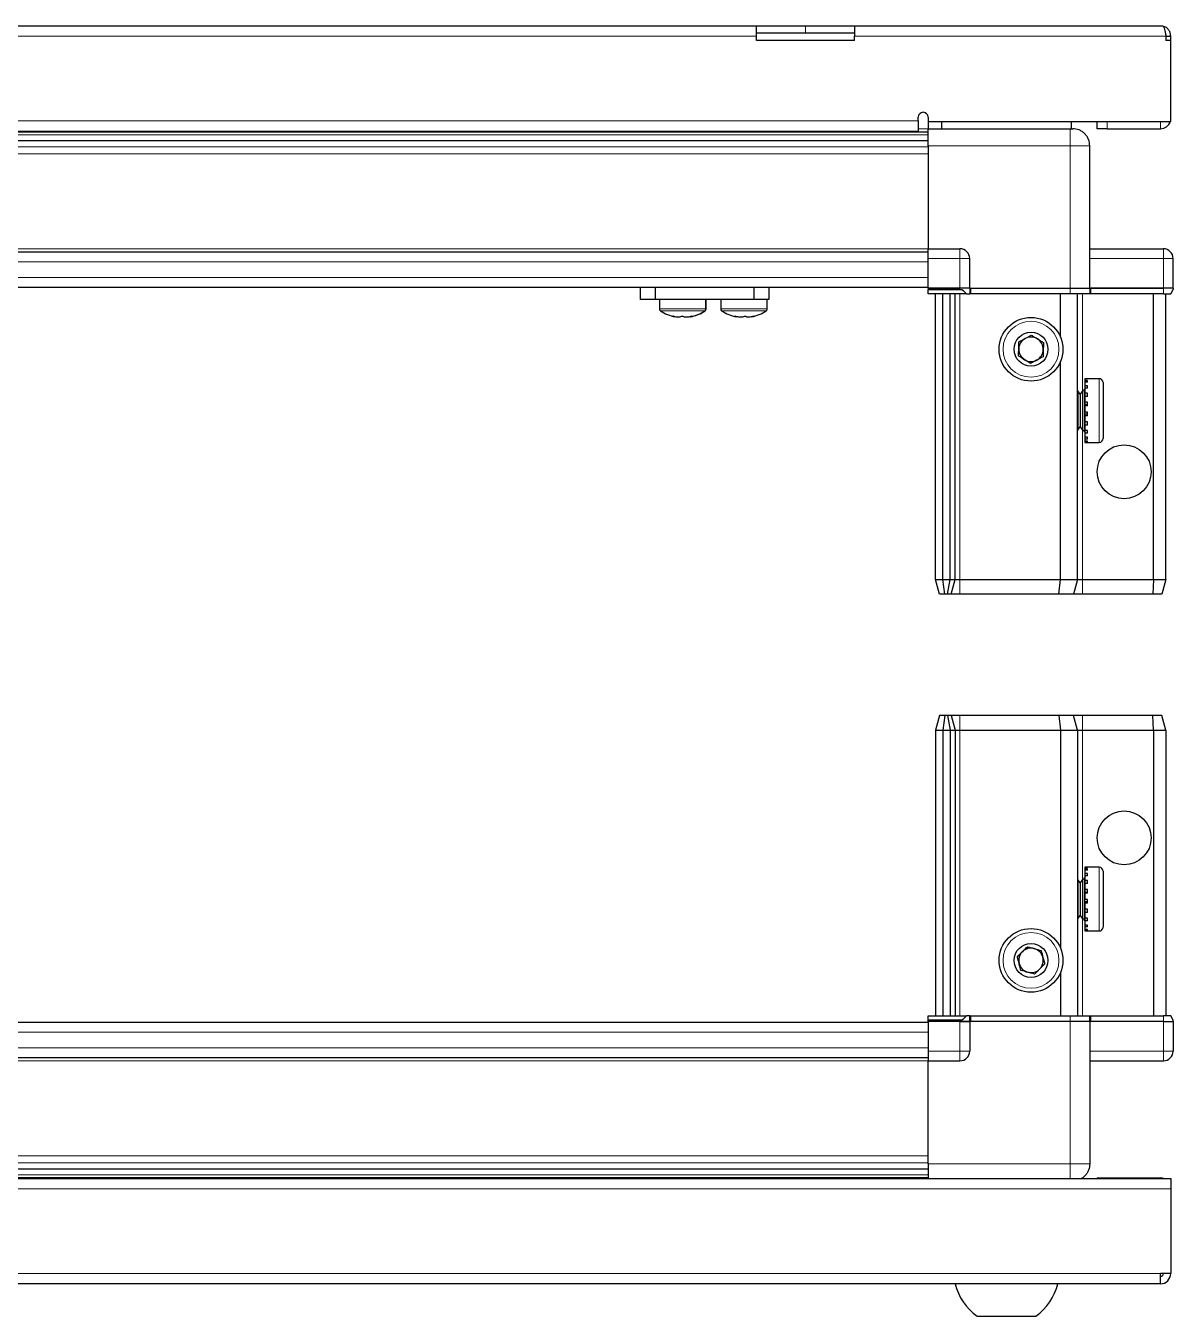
# Model space of a CAD drawing. Header units: millimetres. Extents: x 1021 to 2453, y 561 to 1443.
# Drawn here: x 1310.6 to 1544.6, y 561.2 to 824.5 of the extents above; entities that cross this region are included whole.
import ezdxf

# ---------------------------------------------------------------- set-up
doc = ezdxf.new("R2010")
doc.units = ezdxf.units.MM

msp = doc.modelspace()

# ---------------------------------------------------------------- linework, layer by layer
at = {"color": 7, "linetype": 'Continuous', "lineweight": 25}
for p, q in [((1229.63, 824.52), (1459.63, 824.52)), ((1459.63, 822.42), (1459.63, 824.52)), ((1459.63, 824.52), (1469.63, 824.52)), ((1469.63, 824.52), (1479.63, 824.52)), ((1479.63, 824.52), (1542.53, 824.52)), ((1479.63, 824.52), (1479.63, 822.42)), ((1469.63, 823.02), (1459.63, 823.02)), ((1459.63, 821.52), (1459.63, 822.42)), ((1479.63, 821.52), (1459.63, 821.52)), ((1479.63, 823.02), (1469.63, 823.02)), ((1479.63, 821.52), (1479.63, 822.42)), ((1543.13, 822.42), (1543.13, 821.52)), ((1543.13, 822.42), (1544.13, 822.42)), ((1544.13, 821.52), (1543.13, 821.52)), ((1544.13, 821.52), (1544.13, 822.42)), ((1544.13, 805.02), (1544.13, 821.52)), ((1492.63, 805.12), (1492.63, 805.87)), ((1494.63, 805.87), (1494.63, 805.02)), ((1492.63, 805.12), (1492.63, 803.02)), ((1494.63, 805.02), (1544.13, 805.02)), ((1494.63, 805.02), (1494.63, 803.52)), ((1494.63, 803.52), (1523.63, 803.52)), ((1497.38, 805.02), (1497.38, 803.52)), ((1523.88, 803.52), (1523.88, 805.02)), ((1529.13, 803.52), (1529.13, 805.02)), ((1531.13, 803.52), (1529.13, 803.52)), ((1531.13, 803.52), (1542.03, 803.52)), ((1494.63, 801.08), (1194.63, 801.08)), ((1494.63, 801.04), (1194.63, 801.04)), ((1196.63, 803.02), (1492.63, 803.02)), ((1220.75, 802.87), (1468.51, 802.87)), ((1463.13, 803.02), (1463.13, 802.87)), ((1463.24, 803.02), (1463.24, 802.87)), ((1463.42, 803.02), (1463.42, 802.87)), ((1463.93, 803.02), (1463.93, 802.87)), ((1464.32, 803.02), (1464.32, 802.87)), ((1465.18, 803.02), (1465.18, 802.87)), ((1465.74, 803.02), (1465.74, 802.87)), ((1466.86, 803.02), (1466.86, 802.87)), ((1467.54, 803.02), (1467.54, 802.87)), ((1468.51, 802.87), (1468.81, 802.87)), ((1468.81, 803.02), (1468.81, 802.87)), ((1468.81, 802.87), (1468.82, 802.87)), ((1468.82, 802.87), (1469.55, 802.87)), ((1469.07, 803.02), (1469.07, 802.87)), ((1469.55, 803.02), (1469.55, 802.87)), ((1469.55, 802.87), (1470.84, 802.87)), ((1470.75, 802.87), (1494.63, 802.87)), ((1470.84, 803.02), (1470.84, 802.87)), ((1470.94, 803.02), (1470.94, 802.87)), ((1471.56, 803.02), (1471.56, 802.87)), ((1472.76, 803.02), (1472.76, 802.87)), ((1473.38, 803.02), (1473.38, 802.87)), ((1474.36, 803.02), (1474.36, 802.87)), ((1474.84, 803.02), (1474.84, 802.87)), ((1475.51, 803.02), (1475.51, 802.87)), ((1475.79, 803.02), (1475.79, 802.87)), ((1476.08, 803.02), (1476.08, 802.87)), ((1476.13, 802.87), (1476.13, 803.02)), ((1476.13, 803.02), (1476.13, 802.87)), ((1494.63, 800.02), (1494.63, 779.02)), ((1527.63, 771.02), (1527.63, 800.02)), ((1194.63, 778.37), (1494.63, 778.37)), ((1494.63, 779.02), (1501.13, 779.02)), ((1494.63, 777.02), (1494.63, 779.02)), ((1494.63, 771.02), (1494.63, 777.02)), ((1503.13, 771.02), (1503.13, 777.02)), ((1527.63, 779.02), (1542.63, 779.02)), ((1544.63, 771.02), (1544.63, 777.02)), ((1194.63, 771.17), (1494.63, 771.17)), ((1435.98, 768.67), (1435.98, 771.17)), ((1438.98, 771.17), (1438.98, 768.67)), ((1459.18, 768.67), (1459.18, 771.17)), ((1462.18, 771.17), (1462.18, 768.67)), ((1494.63, 771.02), (1501.13, 771.02)), ((1494.63, 771.02), (1494.63, 770.69)), ((1494.63, 771.02), (1494.63, 771.02)), ((1501.13, 771.02), (1494.63, 771.02)), ((1494.63, 769.82), (1494.63, 770.69)), ((1494.63, 770.69), (1494.63, 770.69)), ((1494.63, 770.69), (1501.13, 770.69)), ((1502.45, 769.82), (1494.63, 769.82)), ((1496.13, 711.52), (1496.13, 769.82)), ((1497.63, 711.52), (1497.63, 769.82)), ((1499.13, 711.52), (1499.13, 769.82)), ((1500.13, 711.52), (1500.13, 769.82)), ((1503.13, 771.02), (1501.13, 771.02)), ((1502.45, 769.82), (1503.13, 769.82)), ((1503.13, 771.02), (1503.13, 769.82)), ((1503.13, 771.02), (1503.33, 771.02)), ((1503.33, 769.82), (1503.13, 769.82)), ((1503.33, 771.02), (1523.63, 771.02)), ((1523.63, 769.82), (1503.33, 769.82)), ((1521.63, 761.02), (1521.63, 769.82)), ((1523.63, 771.02), (1527.63, 771.02)), ((1527.63, 769.82), (1523.63, 769.82)), ((1525.13, 711.52), (1525.13, 769.82)), ((1527.63, 771.02), (1527.63, 769.82)), ((1527.63, 771.02), (1527.83, 771.02)), ((1527.83, 769.82), (1527.63, 769.82)), ((1527.83, 771.02), (1542.63, 771.02)), ((1542.63, 771.02), (1527.83, 771.02)), ((1542.63, 769.82), (1527.83, 769.82)), ((1540.63, 711.52), (1540.63, 769.82)), ((1544.63, 771.02), (1542.63, 771.02)), ((1542.63, 769.82), (1544.13, 769.82)), ((1543.13, 711.52), (1543.13, 769.82)), ((1544.13, 769.82), (1544.63, 770.69)), ((1544.63, 771.02), (1544.63, 770.69)), ((1438.98, 768.67), (1435.98, 768.67)), ((1459.18, 768.67), (1438.98, 768.67)), ((1439.83, 768.67), (1439.83, 766.76)), ((1449.33, 766.76), (1449.33, 768.67)), ((1449.38, 766.76), (1449.38, 768.67)), ((1452.33, 768.67), (1452.33, 766.76)), ((1462.18, 768.67), (1459.18, 768.67)), ((1461.83, 766.76), (1461.83, 768.67)), ((1521.63, 711.52), (1521.63, 756.02)), ((1526.63, 750.42), (1526.53, 750.42)), ((1526.53, 750.42), (1526.53, 741.62)), ((1529.53, 752.52), (1526.63, 752.52)), ((1526.63, 752.52), (1526.63, 752.51)), ((1527.13, 752.51), (1526.63, 752.51)), ((1526.63, 752.51), (1526.63, 752.43)), ((1526.63, 752.43), (1526.63, 752.09)), ((1527.13, 752.43), (1526.63, 752.43)), ((1527.13, 752.09), (1526.63, 752.09)), ((1526.63, 752.09), (1526.63, 751.78)), ((1526.63, 751.78), (1526.63, 751.07)), ((1527.13, 751.78), (1526.63, 751.78)), ((1527.13, 751.07), (1526.63, 751.07)), ((1526.63, 751.07), (1526.63, 750.57)), ((1526.63, 750.57), (1526.63, 749.55)), ((1527.13, 750.57), (1526.63, 750.57)), ((1527.13, 752.43), (1527.13, 752.51)), ((1527.13, 751.78), (1527.13, 752.09)), ((1527.13, 750.57), (1527.13, 751.07)), ((1530.33, 751.72), (1530.33, 750.23)), ((1525.16, 750.02), (1525.13, 750.02)), ((1525.65, 749.33), (1525.16, 750.02)), ((1525.16, 750.02), (1525.16, 748.98)), ((1525.16, 748.98), (1525.16, 742.02)), ((1526.13, 750.02), (1525.65, 749.33)), ((1525.65, 749.33), (1525.65, 748.47)), ((1525.65, 748.47), (1525.65, 742.71)), ((1526.13, 750.02), (1526.13, 748.98)), ((1526.13, 748.98), (1526.13, 742.02)), ((1527.13, 749.55), (1526.63, 749.55)), ((1526.63, 749.55), (1526.63, 748.91)), ((1526.63, 748.91), (1526.63, 747.7)), ((1527.13, 748.91), (1526.63, 748.91)), ((1527.13, 748.91), (1527.13, 749.55)), ((1530.33, 750.23), (1530.33, 740.32)), ((1527.13, 747.7), (1526.63, 747.7)), ((1526.63, 747.7), (1526.63, 747.15)), ((1527.13, 747.15), (1526.63, 747.15)), ((1526.63, 746.97), (1526.63, 745.67)), ((1527.13, 746.97), (1526.63, 746.97)), ((1527.13, 745.67), (1526.63, 745.67)), ((1527.13, 745.29), (1526.63, 745.29)), ((1526.63, 745.29), (1526.63, 744.94)), ((1527.13, 746.97), (1527.13, 747.7)), ((1527.13, 744.94), (1527.13, 745.67)), ((1525.16, 742.02), (1525.65, 742.71)), ((1525.65, 742.71), (1526.13, 742.02)), ((1527.13, 744.94), (1526.63, 744.94)), ((1526.63, 744.94), (1526.63, 743.68)), ((1527.13, 743.68), (1526.63, 743.68)), ((1526.63, 743.68), (1526.63, 743.01)), ((1526.63, 743.01), (1526.63, 741.92)), ((1527.13, 743.01), (1526.63, 743.01)), ((1527.13, 743.01), (1527.13, 743.68)), ((1525.13, 742.02), (1525.16, 742.02)), ((1526.53, 741.62), (1526.63, 741.62)), ((1527.13, 741.92), (1526.63, 741.92)), ((1526.63, 741.92), (1526.63, 741.38)), ((1526.63, 741.38), (1526.63, 740.57)), ((1527.13, 741.38), (1526.63, 741.38)), ((1527.13, 740.57), (1526.63, 740.57)), ((1526.63, 740.57), (1526.63, 740.2)), ((1526.63, 740.2), (1526.63, 739.74)), ((1527.13, 740.2), (1526.63, 740.2)), ((1527.13, 741.38), (1527.13, 741.92)), ((1527.13, 740.2), (1527.13, 740.57)), ((1527.13, 739.74), (1526.63, 739.74)), ((1526.63, 739.74), (1526.63, 739.59)), ((1526.63, 739.59), (1526.63, 739.52)), ((1527.13, 739.59), (1526.63, 739.59)), ((1526.63, 739.52), (1529.53, 739.52)), ((1527.13, 739.59), (1527.13, 739.74)), ((1496.13, 711.52), (1497.63, 711.52)), ((1496.93, 708.52), (1496.13, 711.52)), ((1498.08, 708.52), (1497.63, 711.52)), ((1497.63, 711.52), (1499.13, 711.52)), ((1498.58, 708.52), (1499.13, 711.52)), ((1499.13, 711.52), (1500.13, 711.52)), ((1499.33, 708.52), (1500.13, 711.52)), ((1500.13, 711.52), (1501.13, 711.52)), ((1501.13, 711.52), (1521.63, 711.52)), ((1521.3, 708.52), (1521.63, 711.52)), ((1521.63, 711.52), (1525.13, 711.52)), ((1525.13, 711.52), (1524.33, 708.52)), ((1525.13, 711.52), (1526.13, 711.52)), ((1526.13, 711.52), (1540.63, 711.52)), ((1540.63, 711.52), (1540.47, 708.52)), ((1540.63, 711.52), (1543.13, 711.52)), ((1543.13, 711.52), (1542.33, 708.52)), ((1498.08, 708.52), (1496.93, 708.52)), ((1498.58, 708.52), (1498.08, 708.52)), ((1499.33, 708.52), (1498.58, 708.52)), ((1501.13, 708.52), (1499.33, 708.52)), ((1521.3, 708.52), (1501.13, 708.52)), ((1524.33, 708.52), (1521.3, 708.52)), ((1526.13, 708.52), (1524.33, 708.52)), ((1540.47, 708.52), (1526.13, 708.52)), ((1542.33, 708.52), (1540.47, 708.52)), ((1496.93, 683.82), (1496.13, 680.82)), ((1498.08, 683.82), (1496.93, 683.82)), ((1498.08, 683.82), (1497.63, 680.82)), ((1498.58, 683.82), (1498.08, 683.82)), ((1498.58, 683.82), (1499.13, 680.82)), ((1499.33, 683.82), (1498.58, 683.82)), ((1499.33, 683.82), (1500.13, 680.82)), ((1501.13, 683.82), (1499.33, 683.82)), ((1521.3, 683.82), (1501.13, 683.82)), ((1521.3, 683.82), (1521.63, 680.82)), ((1524.33, 683.82), (1521.3, 683.82)), ((1525.13, 680.82), (1524.33, 683.82)), ((1526.13, 683.82), (1524.33, 683.82)), ((1540.47, 683.82), (1526.13, 683.82)), ((1540.63, 680.82), (1540.47, 683.82)), ((1542.33, 683.82), (1540.47, 683.82)), ((1543.13, 680.82), (1542.33, 683.82)), ((1496.13, 680.82), (1497.63, 680.82)), ((1496.13, 680.82), (1496.13, 622.52)), ((1497.63, 680.82), (1499.13, 680.82)), ((1497.63, 680.82), (1497.63, 622.52)), ((1499.13, 680.82), (1500.13, 680.82)), ((1499.13, 680.82), (1499.13, 622.52)), ((1500.13, 680.82), (1500.13, 622.52)), ((1500.13, 680.82), (1501.13, 680.82)), ((1501.13, 680.82), (1521.63, 680.82)), ((1521.63, 680.82), (1521.63, 636.32)), ((1521.63, 680.82), (1525.13, 680.82)), ((1525.13, 680.82), (1525.13, 622.52)), ((1525.13, 680.82), (1526.13, 680.82)), ((1526.13, 680.82), (1540.63, 680.82)), ((1540.63, 680.82), (1540.63, 622.52)), ((1540.63, 680.82), (1543.13, 680.82)), ((1543.13, 680.82), (1543.13, 622.52)), ((1526.63, 650.72), (1526.53, 650.72)), ((1526.53, 650.72), (1526.53, 641.92)), ((1529.53, 652.82), (1526.63, 652.82)), ((1527.13, 652.82), (1526.63, 652.82)), ((1526.63, 652.82), (1526.63, 652.77)), ((1526.63, 652.77), (1526.63, 652.49)), ((1527.13, 652.77), (1526.63, 652.77)), ((1527.13, 652.49), (1526.63, 652.49)), ((1526.63, 652.49), (1526.63, 652.21)), ((1527.13, 652.21), (1526.63, 652.21)), ((1526.63, 652.21), (1526.63, 651.55)), ((1527.13, 651.55), (1526.63, 651.55)), ((1526.63, 651.55), (1526.63, 651.08)), ((1526.63, 651.08), (1526.63, 650.1)), ((1527.13, 651.08), (1526.63, 651.08)), ((1527.13, 652.77), (1527.13, 652.82)), ((1527.13, 652.21), (1527.13, 652.49)), ((1527.13, 651.08), (1527.13, 651.55)), ((1530.33, 652.02), (1530.33, 640.62)), ((1525.16, 650.32), (1525.13, 650.32)), ((1525.65, 649.63), (1525.16, 650.32)), ((1525.16, 650.32), (1525.16, 642.32)), ((1526.13, 650.32), (1525.65, 649.63)), ((1525.65, 649.63), (1525.65, 643.01)), ((1526.13, 650.32), (1526.13, 642.32)), ((1527.13, 650.1), (1526.63, 650.1)), ((1526.63, 650.1), (1526.63, 649.48)), ((1526.63, 649.48), (1526.63, 648.28)), ((1527.13, 649.48), (1526.63, 649.48)), ((1527.13, 648.28), (1526.63, 648.28)), ((1526.63, 648.28), (1526.63, 647.65)), ((1527.13, 649.48), (1527.13, 650.1)), ((1527.13, 647.57), (1527.13, 648.28)), ((1527.13, 647.65), (1526.63, 647.65)), ((1526.63, 647.57), (1526.63, 646.27)), ((1527.13, 647.57), (1526.63, 647.57)), ((1527.13, 646.27), (1526.63, 646.27)), ((1527.13, 645.79), (1526.63, 645.79)), ((1526.63, 645.79), (1526.63, 645.53)), ((1526.63, 645.53), (1526.63, 644.26)), ((1527.13, 645.53), (1526.63, 645.53)), ((1527.13, 645.53), (1527.13, 646.27)), ((1525.16, 642.32), (1525.65, 643.01)), ((1525.65, 643.01), (1526.13, 642.32)), ((1527.13, 644.26), (1526.63, 644.26)), ((1526.63, 644.26), (1526.63, 643.58)), ((1526.63, 643.58), (1526.63, 642.46)), ((1527.13, 643.58), (1526.63, 643.58)), ((1527.13, 642.46), (1526.63, 642.46)), ((1526.63, 642.46), (1526.63, 641.89)), ((1527.13, 643.58), (1527.13, 644.26)), ((1527.13, 641.89), (1527.13, 642.46)), ((1525.13, 642.32), (1525.16, 642.32)), ((1526.53, 641.92), (1526.63, 641.92)), ((1526.63, 641.89), (1526.63, 641.03)), ((1527.13, 641.89), (1526.63, 641.89)), ((1527.13, 641.03), (1526.63, 641.03)), ((1526.63, 641.03), (1526.63, 640.64)), ((1526.63, 640.64), (1526.63, 640.12)), ((1527.13, 640.64), (1526.63, 640.64)), ((1527.13, 640.12), (1526.63, 640.12)), ((1526.63, 640.12), (1526.63, 639.94)), ((1526.63, 639.94), (1526.63, 639.82)), ((1527.13, 639.94), (1526.63, 639.94)), ((1526.63, 639.82), (1529.53, 639.82)), ((1527.13, 640.64), (1527.13, 641.03)), ((1527.13, 639.94), (1527.13, 640.12)), ((1521.63, 631.32), (1521.63, 622.52)), ((1494.63, 621.65), (1494.63, 622.52)), ((1494.63, 622.52), (1502.45, 622.52)), ((1501.13, 621.65), (1494.63, 621.65)), ((1494.63, 621.32), (1494.63, 621.65)), ((1503.13, 622.52), (1502.45, 622.52)), ((1503.13, 621.32), (1503.13, 622.52)), ((1503.13, 622.52), (1503.33, 622.52)), ((1503.33, 622.52), (1523.63, 622.52)), ((1523.63, 622.52), (1527.63, 622.52)), ((1527.63, 621.32), (1527.63, 622.52)), ((1527.63, 622.52), (1527.83, 622.52)), ((1527.83, 622.52), (1542.63, 622.52)), ((1544.13, 622.52), (1542.63, 622.52)), ((1544.63, 621.65), (1544.13, 622.52)), ((1544.63, 621.65), (1544.13, 622.52)), ((1544.63, 621.32), (1544.63, 621.65)), ((1544.63, 621.32), (1544.63, 621.65)), ((1494.63, 621.17), (1194.63, 621.17)), ((1501.13, 621.32), (1494.63, 621.32)), ((1494.63, 621.32), (1494.63, 615.32)), ((1501.13, 621.32), (1503.13, 621.32)), ((1503.13, 621.32), (1501.13, 621.32)), ((1503.33, 621.32), (1503.13, 621.32)), ((1503.13, 621.32), (1503.13, 615.32)), ((1523.63, 621.32), (1503.33, 621.32)), ((1527.63, 621.32), (1523.63, 621.32)), ((1527.83, 621.32), (1527.63, 621.32)), ((1527.63, 621.32), (1527.63, 592.32)), ((1542.63, 621.32), (1527.83, 621.32)), ((1542.63, 621.32), (1544.63, 621.32)), ((1544.63, 621.32), (1544.63, 621.32)), ((1544.63, 621.32), (1544.63, 615.32)), ((1494.63, 613.97), (1194.63, 613.97)), ((1494.63, 615.32), (1494.63, 613.32)), ((1494.63, 613.32), (1501.13, 613.32)), ((1494.63, 592.32), (1494.63, 613.32)), ((1527.63, 613.32), (1542.63, 613.32)), ((1194.63, 591.3), (1494.63, 591.3)), ((1194.63, 591.26), (1494.63, 591.26)), ((1145.13, 589.32), (1544.13, 589.32)), ((1468.51, 589.47), (1220.75, 589.47)), ((1463.13, 589.32), (1463.13, 589.47)), ((1463.3, 589.32), (1463.3, 589.47)), ((1463.51, 589.32), (1463.51, 589.47)), ((1464.07, 589.32), (1464.07, 589.47)), ((1464.49, 589.32), (1464.49, 589.47)), ((1465.39, 589.32), (1465.39, 589.47)), ((1465.97, 589.32), (1465.97, 589.47)), ((1467.12, 589.32), (1467.12, 589.47)), ((1467.81, 589.32), (1467.81, 589.47)), ((1469.09, 589.47), (1468.51, 589.47)), ((1469.09, 589.32), (1469.09, 589.47)), ((1469.1, 589.47), (1469.09, 589.47)), ((1469.83, 589.47), (1469.1, 589.47)), ((1469.27, 589.32), (1469.27, 589.47)), ((1469.77, 589.32), (1469.77, 589.47)), ((1469.83, 589.32), (1469.83, 589.47)), ((1470.75, 589.47), (1469.83, 589.47)), ((1469.83, 589.47), (1469.83, 589.47)), ((1494.63, 589.47), (1470.75, 589.47)), ((1471.12, 589.32), (1471.12, 589.47)), ((1471.83, 589.32), (1471.83, 589.47)), ((1473, 589.32), (1473, 589.47)), ((1473.61, 589.32), (1473.61, 589.47)), ((1474.55, 589.32), (1474.55, 589.47)), ((1475, 589.32), (1475, 589.47)), ((1475.62, 589.32), (1475.62, 589.47)), ((1475.87, 589.32), (1475.87, 589.47)), ((1476.11, 589.32), (1476.11, 589.47)), ((1476.13, 589.32), (1476.13, 589.47)), ((1529.13, 589.42), (1529.13, 589.32)), ((1529.13, 589.42), (1542.03, 589.42)), ((1544.13, 589.32), (1544.13, 587.22)), ((1544.13, 587.22), (1544.13, 569.92)), ((1544.13, 569.92), (1542.03, 569.92)), ((1542.03, 567.82), (1542.03, 569.92)), ((1542.03, 567.82), (1147.23, 567.82)), ((1504.63, 561.22), (1516.63, 561.22))]:
    msp.add_line(p, q, dxfattribs=at)
at = {"color": 8, "linetype": 'Continuous', "lineweight": 18}
for p, q in [((1469.63, 824.52), (1469.63, 823.02)), ((1459.63, 822.42), (1229.63, 822.42)), ((1543.13, 822.42), (1479.63, 822.42)), ((1196.63, 805.12), (1492.63, 805.12)), ((1492.63, 803.52), (1494.63, 803.52)), ((1531.13, 805.02), (1531.13, 803.52)), ((1542.03, 805.02), (1542.03, 803.52)), ((1494.63, 802.28), (1194.63, 802.28)), ((1194.63, 799.84), (1494.63, 799.84)), ((1494.63, 798.42), (1194.63, 798.42)), ((1523.63, 800.02), (1494.63, 800.02)), ((1523.63, 771.02), (1523.63, 800.02)), ((1194.63, 779.02), (1494.63, 779.02)), ((1501.13, 777.02), (1494.63, 777.02)), ((1501.13, 777.02), (1501.13, 779.02)), ((1501.13, 771.02), (1501.13, 777.02)), ((1503.13, 777.02), (1501.13, 777.02)), ((1542.63, 777.02), (1527.63, 777.02)), ((1542.63, 779.02), (1542.63, 777.02)), ((1542.63, 771.02), (1542.63, 777.02)), ((1544.63, 777.02), (1542.63, 777.02)), ((1194.63, 776.37), (1494.63, 776.37)), ((1194.63, 773.17), (1494.63, 773.17)), ((1494.63, 771.02), (1494.63, 770.69)), ((1501.13, 771.02), (1501.13, 770.69)), ((1501.13, 711.52), (1501.13, 769.82)), ((1503.33, 771.02), (1503.33, 769.82)), ((1523.63, 771.02), (1523.63, 769.82)), ((1526.13, 750.02), (1526.13, 769.82)), ((1527.83, 771.02), (1527.83, 769.82)), ((1542.63, 771.02), (1542.63, 769.82)), ((1442.04, 766.76), (1439.83, 766.76)), ((1442.14, 766.39), (1440.02, 766.39)), ((1449.33, 766.76), (1442.04, 766.76)), ((1449.14, 766.39), (1442.14, 766.39)), ((1449.19, 766.39), (1449.14, 766.39)), ((1449.38, 766.76), (1449.33, 766.76)), ((1459.83, 766.76), (1452.33, 766.76)), ((1459.72, 766.39), (1452.52, 766.39)), ((1461.64, 766.39), (1459.72, 766.39)), ((1461.83, 766.76), (1459.83, 766.76)), ((1529.53, 752.52), (1529.53, 750.83)), ((1529.53, 750.83), (1529.53, 739.52)), ((1526.13, 711.52), (1526.13, 742.02)), ((1501.13, 708.52), (1501.13, 711.52)), ((1526.13, 711.52), (1526.13, 708.52)), ((1501.13, 683.82), (1501.13, 680.82)), ((1526.13, 680.82), (1526.13, 683.82)), ((1501.13, 680.82), (1501.13, 622.52)), ((1526.13, 680.82), (1526.13, 650.32)), ((1529.53, 652.82), (1529.53, 639.82)), ((1526.13, 642.32), (1526.13, 622.52)), ((1501.13, 621.32), (1501.13, 621.65)), ((1503.33, 622.52), (1503.33, 621.32)), ((1523.63, 621.32), (1523.63, 622.52)), ((1527.83, 622.52), (1527.83, 621.32)), ((1542.63, 621.32), (1542.63, 622.52)), ((1494.63, 619.17), (1194.63, 619.17)), ((1501.13, 621.32), (1501.13, 615.32)), ((1523.63, 621.32), (1523.63, 592.32)), ((1542.63, 621.32), (1542.63, 615.32)), ((1494.63, 615.97), (1194.63, 615.97)), ((1501.13, 615.32), (1494.63, 615.32)), ((1503.13, 615.32), (1501.13, 615.32)), ((1501.13, 615.32), (1501.13, 613.32)), ((1542.63, 615.32), (1527.63, 615.32)), ((1544.63, 615.32), (1542.63, 615.32)), ((1542.63, 613.32), (1542.63, 615.32)), ((1494.63, 613.32), (1194.63, 613.32)), ((1194.63, 593.92), (1494.63, 593.92)), ((1494.63, 592.5), (1194.63, 592.5)), ((1194.63, 590.06), (1494.63, 590.06)), ((1523.63, 592.32), (1494.63, 592.32)), ((1544.13, 587.22), (1145.13, 587.22)), ((1542.03, 589.32), (1542.03, 589.42)), ((1542.03, 569.92), (1147.23, 569.92))]:
    msp.add_line(p, q, dxfattribs=at)
at = {"color": 7, "linetype": 'Continuous', "lineweight": 25, "flags": 128}
msp.add_lwpolyline([(1542.67, 589.32), (1542.44, 589.38), (1542.03, 589.42)], dxfattribs=at)
at = {"color": 7, "linetype": 'Continuous', "lineweight": 25}
for centre, radius in [((1515.63, 758.52), 6.5), ((1515.63, 758.52), 3.46), ((1534.63, 733.52), 5.5), ((1534.63, 658.82), 5.5), ((1515.63, 633.82), 6.5), ((1515.63, 633.82), 3.46)]:
    msp.add_circle(centre, radius, dxfattribs=at)
at = {"color": 8, "linetype": 'Continuous', "lineweight": 18}
for centre in [(1515.63, 758.52), (1515.63, 633.82)]:
    msp.add_circle(centre, 5.7, dxfattribs=at)
at = {"color": 7, "linetype": 'Continuous', "lineweight": 25}
for centre, radius, start, end in [((1493.63, 805.87), 1, 0, 180), ((1542.03, 805.62), 2.1, 270, 343.3985), ((1501.13, 777.02), 2, 0, 90), ((1542.63, 777.02), 2, 0, 90), ((1440.28, 766.76), 0.45, 180, 235.2821), ((1444.58, 772.97), 8, 235.2821, 259.054), ((1444.58, 772.97), 8, 280.846, 304.7179), ((1444.63, 772.97), 8, 280.9211, 304.7179), ((1448.88, 766.76), 0.45, 304.7179, 0), ((1448.93, 766.76), 0.45, 304.7179, 0), ((1452.78, 766.76), 0.45, 180, 235.2821), ((1457.08, 772.97), 8, 235.2821, 258.923), ((1457.08, 772.97), 8, 280.9392, 304.7179), ((1461.38, 766.76), 0.45, 304.7179, 0), ((1515.63, 758.52), 2.5, 58.295, 118.295), ((1515.63, 758.52), 2.5, 118.295, 178.295), ((1515.63, 758.52), 2.5, 178.295, 238.295), ((1515.63, 758.52), 2.5, 298.295, 358.295), ((1515.63, 758.52), 2.5, 358.295, 58.295), ((1515.63, 758.52), 2.5, 238.295, 298.295), ((1526.13, 750.42), 0.4, 270, 0), ((1529.53, 751.72), 0.8, 360, 90), ((1526.13, 741.62), 0.4, 360, 90), ((1529.53, 740.32), 0.8, 270, 0), ((1526.13, 650.72), 0.4, 270, 0), ((1529.53, 652.02), 0.8, 360, 90), ((1526.13, 641.92), 0.4, 360, 90), ((1529.53, 640.62), 0.8, 270, 0), ((1515.63, 633.82), 2.5, 134.6767, 194.6767), ((1515.63, 633.82), 2.5, 74.6767, 134.6767), ((1515.63, 633.82), 2.5, 14.6767, 74.6767), ((1515.63, 633.82), 2.5, 194.6767, 254.6767), ((1515.63, 633.82), 2.5, 254.6767, 314.6767), ((1515.63, 633.82), 2.5, 314.6767, 14.6767), ((1501.13, 615.32), 2, 270, 0), ((1542.63, 615.32), 2, 270, 0), ((1542.03, 569.92), 0.6, 270, 0), ((1542.03, 569.92), 2.1, 270, 0), ((1511.65, 570.84), 11.91, 194.7004, 233.8734), ((1509.6, 570.84), 11.91, 306.1266, 345.2996)]:
    msp.add_arc(centre, radius, start, end, dxfattribs=at)
for centre, start_param, end_param in [((1501.13, 767.22), 5.560451, 6.283185), ((1501.13, 625.12), 3.141593, 3.864327)]:
    msp.add_ellipse(centre, major_axis=(0, 3.46), ratio=0.57735, start_param=start_param, end_param=end_param, dxfattribs=at)
for points, knots in [([(1542.53, 824.52), (1542.58, 824.49), (1542.67, 824.44), (1542.8, 824.05), (1542.93, 823.49), (1543.04, 822.91), (1543.11, 822.55), (1543.13, 822.42)], [0, 0, 0, 0, 0.230255, 0.448522, 0.666786, 0.88505, 1, 1, 1, 1]), ([(1544.13, 822.42), (1544.1, 822.67), (1544.05, 823.17), (1543.66, 823.8), (1543.18, 824.24), (1542.8, 824.35), (1542.66, 824.39)], [0, 0, 0, 0, 0.286711, 0.558494, 0.830274, 1, 1, 1, 1]), ([(1494.63, 800.02), (1494.63, 800.41), (1494.63, 801.2), (1494.63, 802.25), (1494.63, 803.04), (1494.63, 803.46), (1494.63, 803.5), (1494.63, 803.52)], [0, 0, 0, 0, 0.214694, 0.429388, 0.644082, 0.858775, 1, 1, 1, 1]), ([(1523.63, 803.52), (1523.69, 803.52), (1523.83, 803.52), (1523.99, 803.52), (1524.11, 803.52), (1524.12, 803.52), (1524.13, 803.52)], [0, 0, 0, 0, 0.249394, 0.500333, 0.750167, 1, 1, 1, 1]), ([(1527.63, 800.02), (1527.58, 800.46), (1527.51, 801.14), (1527.07, 801.95), (1526.62, 802.51), (1526.06, 802.97), (1525.25, 803.4), (1524.57, 803.47), (1524.13, 803.52)], [0, 0, 0, 0, 0.239457, 0.368361, 0.5, 0.631639, 0.760543, 1, 1, 1, 1]), ([(1443.06, 765.12), (1443.06, 765.12), (1443.02, 765.13), (1442.81, 765.19), (1442.65, 765.25), (1442.59, 765.28), (1442.58, 765.29), (1442.58, 765.29), (1442.59, 765.29), (1442.61, 765.29), (1442.66, 765.28), (1442.88, 765.23), (1443.21, 765.16), (1443.59, 765.12), (1443.87, 765.11), (1444.13, 765.15), (1444.27, 765.22), (1444.4, 765.28), (1444.45, 765.29), (1444.47, 765.29), (1444.49, 765.29), (1444.52, 765.29), (1444.56, 765.28), (1444.68, 765.24), (1444.84, 765.16), (1445.09, 765.11), (1445.45, 765.11), (1445.82, 765.16), (1446.15, 765.22), (1446.38, 765.28), (1446.46, 765.29), (1446.48, 765.29), (1446.49, 765.29), (1446.49, 765.29), (1446.47, 765.27), (1446.31, 765.19), (1446.07, 765.11), (1446.09, 765.11), (1446.09, 765.11)], [0, 0, 0, 0, 0.0245191, 0.1059739, 0.1338421, 0.1478185, 0.1535531, 0.1564027, 0.1592796, 0.1617801, 0.1664773, 0.1816483, 0.2541107, 0.3009981, 0.3355791, 0.3791917, 0.4620214, 0.4826759, 0.486455, 0.4902707, 0.4928167, 0.4953568, 0.4997844, 0.513427, 0.5769545, 0.6409725, 0.679017, 0.7313711, 0.7890832, 0.8180386, 0.8216661, 0.824546, 0.8274502, 0.8308045, 0.8371581, 0.8638539, 0.9698659, 1, 1, 1, 1]), ([(1455.55, 765.12), (1455.56, 765.12), (1455.61, 765.11), (1455.56, 765.13), (1455.44, 765.18), (1455.33, 765.23), (1455.28, 765.25), (1455.25, 765.27), (1455.23, 765.29), (1455.23, 765.29), (1455.24, 765.29), (1455.24, 765.29), (1455.25, 765.29)], [0, 0, 0, 0, 0.117513, 0.319182, 0.655587, 0.780657, 0.858887, 0.909792, 0.960055, 0.979586, 0.994792, 1, 1, 1, 1]), ([(1455.25, 765.29), (1455.25, 765.29), (1455.26, 765.29), (1455.3, 765.29), (1455.46, 765.25), (1455.75, 765.19), (1456.1, 765.13), (1456.43, 765.11), (1456.76, 765.13), (1456.97, 765.19), (1457.13, 765.25), (1457.21, 765.28), (1457.25, 765.29), (1457.28, 765.29), (1457.3, 765.29), (1457.32, 765.29), (1457.37, 765.28), (1457.47, 765.23), (1457.58, 765.16), (1457.78, 765.12), (1458.03, 765.11), (1458.42, 765.15), (1458.77, 765.22), (1459.04, 765.28), (1459.1, 765.29), (1459.12, 765.29), (1459.13, 765.29), (1459.13, 765.29), (1459.12, 765.28), (1459.02, 765.24), (1458.81, 765.17), (1458.59, 765.11), (1458.58, 765.12), (1458.58, 765.12)], [0, 0, 0, 0, 0.003351, 0.008063, 0.021119, 0.079476, 0.149012, 0.192992, 0.237333, 0.333888, 0.366922, 0.38349, 0.390287, 0.393665, 0.397075, 0.40004, 0.405607, 0.423591, 0.509487, 0.565066, 0.606058, 0.657756, 0.755941, 0.780424, 0.784904, 0.789427, 0.792445, 0.795456, 0.800704, 0.816876, 0.89218, 0.968066, 1, 1, 1, 1]), ([(1513.17, 760.04), (1513.63, 760.28), (1514.48, 760.74), (1515.32, 761.19), (1515.72, 761.41)], [0, 0, 0, 0, 0.534686, 1, 1, 1, 1]), ([(1515.72, 761.41), (1515.82, 761.34), (1516.33, 761.03), (1517.18, 760.5), (1517.88, 760.07), (1518.17, 759.89)], [0, 0, 0, 0, 0.1331247, 0.6370994, 1, 1, 1, 1]), ([(1513.09, 757.15), (1513.1, 757.67), (1513.13, 758.63), (1513.16, 759.59), (1513.17, 760.04)], [0, 0, 0, 0, 0.534686, 1, 1, 1, 1]), ([(1518.17, 759.89), (1518.16, 759.37), (1518.13, 758.41), (1518.1, 757.45), (1518.09, 757)], [0, 0, 0, 0, 0.534686, 1, 1, 1, 1]), ([(1515.54, 755.63), (1515.25, 755.82), (1514.55, 756.25), (1513.7, 756.77), (1513.19, 757.09), (1513.09, 757.15)], [0, 0, 0, 0, 0.362901, 0.866875, 1, 1, 1, 1]), ([(1518.09, 757), (1517.63, 756.76), (1516.78, 756.3), (1515.94, 755.85), (1515.54, 755.63)], [0, 0, 0, 0, 0.534686, 1, 1, 1, 1]), ([(1512.85, 634.58), (1513.21, 634.95), (1513.9, 635.62), (1514.58, 636.3), (1514.9, 636.61)], [0, 0, 0, 0, 0.534686, 1, 1, 1, 1]), ([(1513.58, 631.79), (1513.49, 632.12), (1513.28, 632.92), (1513.03, 633.88), (1512.88, 634.46), (1512.85, 634.58)], [0, 0, 0, 0, 0.362901, 0.866875, 1, 1, 1, 1]), ([(1514.9, 636.61), (1515.4, 636.48), (1516.33, 636.22), (1517.25, 635.97), (1517.68, 635.85)], [0, 0, 0, 0, 0.534686, 1, 1, 1, 1]), ([(1517.68, 635.85), (1517.71, 635.73), (1517.87, 635.15), (1518.12, 634.19), (1518.33, 633.39), (1518.41, 633.06)], [0, 0, 0, 0, 0.133125, 0.637099, 1, 1, 1, 1]), ([(1518.41, 633.06), (1518.05, 632.69), (1517.36, 632.02), (1516.68, 631.34), (1516.36, 631.03)], [0, 0, 0, 0, 0.534686, 1, 1, 1, 1]), ([(1516.36, 631.03), (1515.86, 631.16), (1514.93, 631.42), (1514.01, 631.67), (1513.58, 631.79)], [0, 0, 0, 0, 0.534686, 1, 1, 1, 1]), ([(1494.63, 592.32), (1494.63, 591.92), (1494.63, 591.13), (1494.63, 590.12), (1494.63, 589.49), (1494.63, 589.33), (1494.63, 589.32)], [0, 0, 0, 0, 0.32552, 0.65104, 0.97656, 1, 1, 1, 1]), ([(1527.63, 592.32), (1527.58, 591.88), (1527.51, 591.2), (1527.08, 590.39), (1526.62, 589.83), (1526.22, 589.47), (1525.95, 589.34), (1525.91, 589.32)], [0, 0, 0, 0, 0.363018, 0.558438, 0.758004, 0.95757, 1, 1, 1, 1])]:
    msp.add_open_spline(points, degree=3, knots=knots, dxfattribs=at)
at = {"color": 8, "linetype": 'Continuous', "lineweight": 18}
for points, knots in [([(1523.63, 800.02), (1523.63, 800.46), (1523.63, 801.14), (1523.63, 801.95), (1523.63, 802.51), (1523.63, 802.97), (1523.63, 803.4), (1523.63, 803.47), (1523.63, 803.52)], [0, 0, 0, 0, 0.2394568, 0.3683607, 0.5, 0.6316393, 0.7605432, 1, 1, 1, 1]), ([(1523.63, 592.32), (1523.63, 591.88), (1523.63, 591.2), (1523.63, 590.39), (1523.63, 589.83), (1523.63, 589.47), (1523.63, 589.34), (1523.63, 589.32)], [0, 0, 0, 0, 0.3630185, 0.5584377, 0.7580039, 0.9575702, 1, 1, 1, 1])]:
    msp.add_open_spline(points, degree=3, knots=knots, dxfattribs=at)
for points in [[(1527.63, 800.02), (1527.57, 800.02), (1527.45, 800.02), (1526.52, 800.02), (1525.2, 800.02), (1524.15, 800.02), (1523.63, 800.02)], [(1527.63, 592.32), (1527.57, 592.32), (1527.45, 592.32), (1526.52, 592.32), (1525.2, 592.32), (1524.15, 592.32), (1523.63, 592.32)]]:
    msp.add_open_spline(points, degree=3, dxfattribs=at)

doc.saveas('drawing.dxf')
